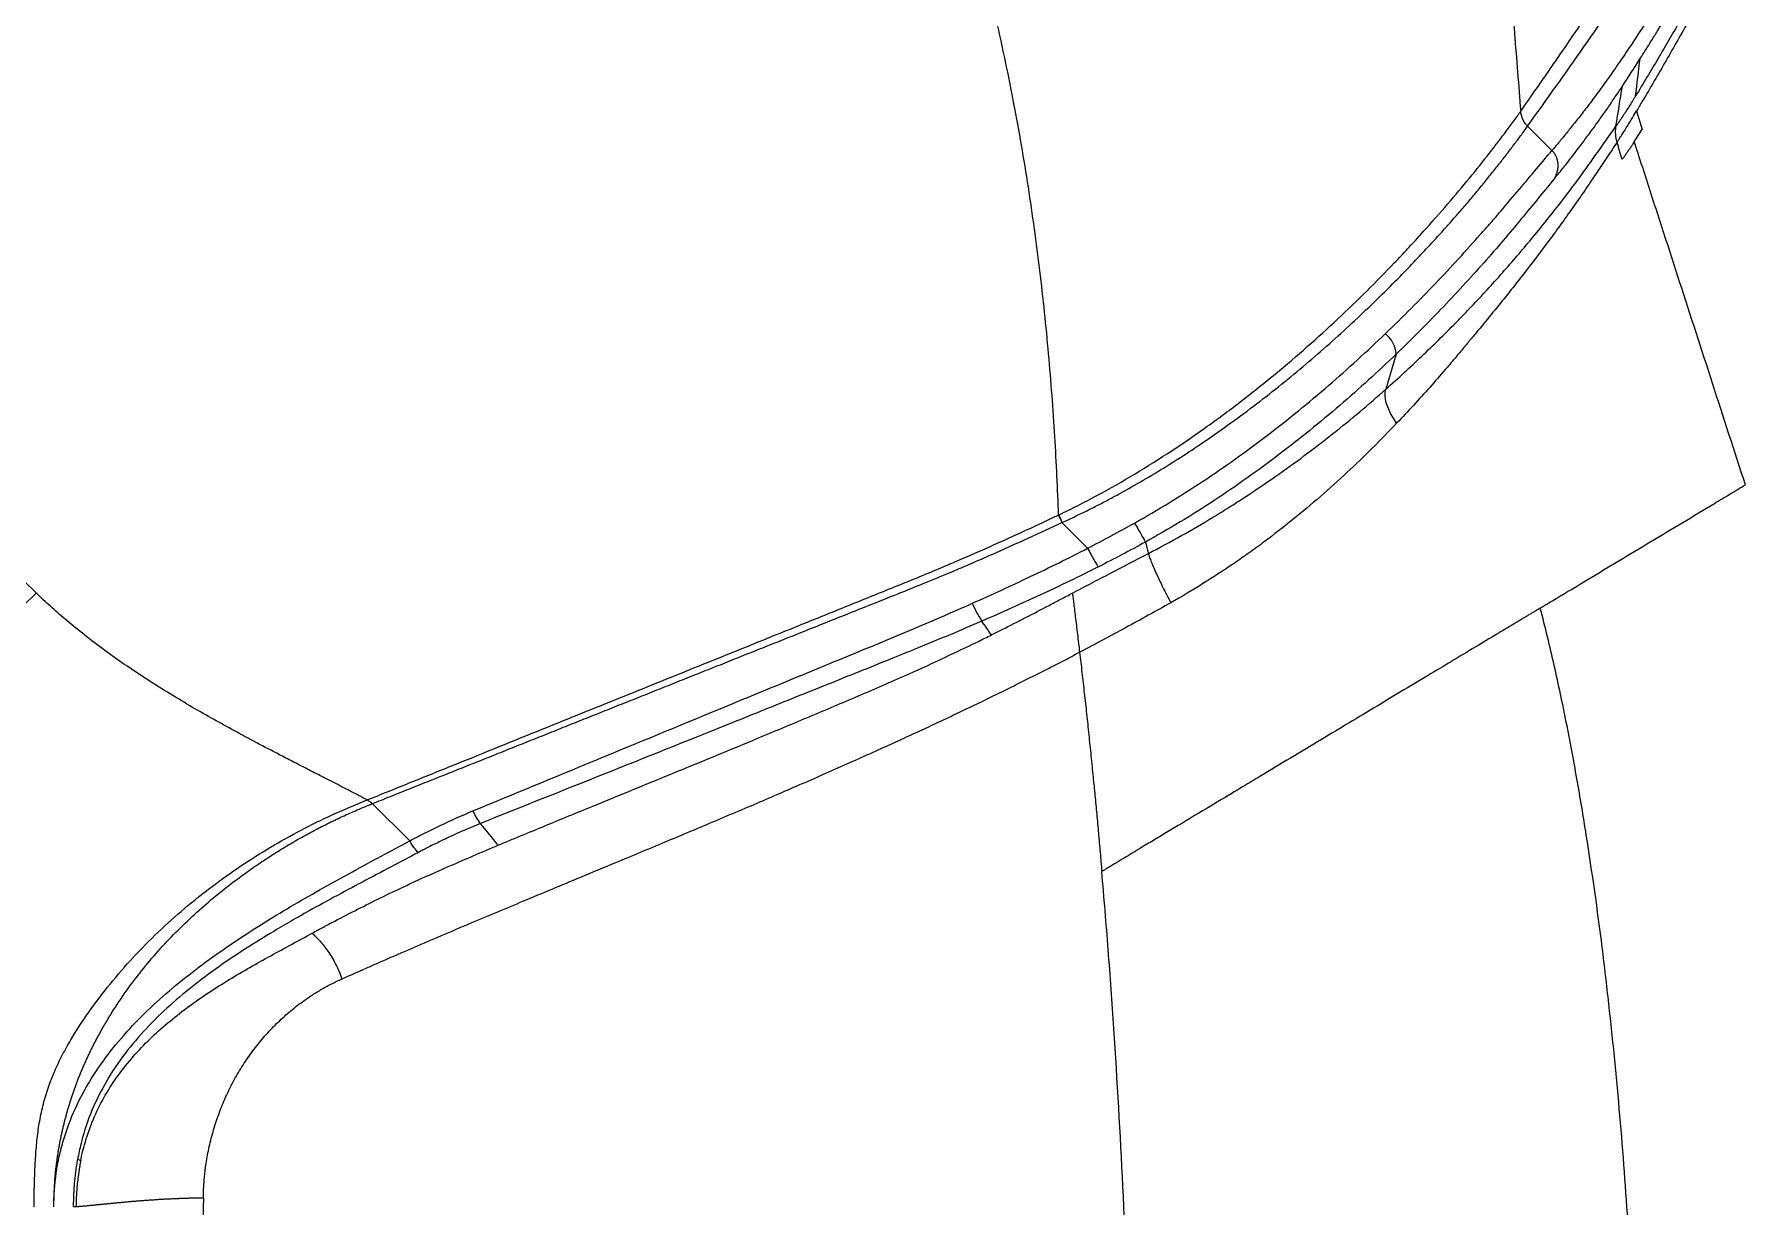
# Model space of a CAD drawing. Header units: inches. Extents: x 2 to 86, y -22 to 129.
# Drawn here: x 60.41 to 75.62, y 46.56 to 56.99 of the extents above; entities that cross this region are included whole.
import ezdxf

# ---------------------------------------------------------------- set-up
doc = ezdxf.new("R2010")
doc.units = ezdxf.units.IN
doc.header["$MEASUREMENT"] = 0
doc.layers.add('BDIM_CYAN', color=4, linetype='Continuous')

# ---------------------------------------------------------------- blocks, each defined once
blk = doc.blocks.new('2020 RHYTHM')
at = {"layer": 'BDIM_CYAN', "color": 3}
for p, q in [((72.289, 55.324), (72.339, 55.158)), ((71.536, 54.97), (71.319, 55.186)), ((70.15, 53.159), (70.06, 52.848)), ((67.179, 51.661), (67.181, 51.662)), ((67.179, 51.661), (67.407, 51.432)), ((61.046, 49.161), (61.379, 48.829)), ((58.411, 45.575), (58.39, 45.575))]:
    blk.add_line(p, q, dxfattribs=at)
at = {"layer": 'BDIM_CYAN', "color": 3, "flags": 128}
for points in [[(70.155, 52.544), (70.126, 52.588), (70.101, 52.632), (70.081, 52.675), (70.066, 52.716), (70.056, 52.755), (70.052, 52.79), (70.053, 52.822), (70.06, 52.848)], [(67.147, 51.727), (67.148, 51.727), (67.149, 51.728)], [(71.43, 50.9), (71.431, 50.9), (71.432, 50.901)]]:
    blk.add_lwpolyline(points, dxfattribs=at)
at = {"layer": 'BDIM_CYAN', "color": 3}
for centre, radius, start, end in [((69.891, 53.137), 0.261, 4.71, 51.119), ((67.272, 51.315), 0.965, 202.6576, 213.3685), ((62.365, 49.278), 0.463, 203.1801, 219.3719)]:
    blk.add_arc(centre, radius, start, end, dxfattribs=at)
for points, knots in [([(67.149, 51.728), (67.14, 51.959), (67.124, 52.314), (67.091, 52.793), (67.061, 53.162), (67.025, 53.532), (66.983, 53.903), (66.935, 54.274), (66.863, 54.769), (66.756, 55.389), (66.6, 56.132), (66.413, 56.872), (66.193, 57.609), (65.98, 58.217), (65.791, 58.698), (65.665, 58.997), (65.559, 59.235), (65.491, 59.382), (65.435, 59.5), (65.378, 59.617), (65.276, 59.822), (65.125, 60.111), (64.868, 60.568), (64.52, 61.125), (64.059, 61.769), (63.556, 62.382), (63.012, 62.961), (62.429, 63.501), (61.81, 64), (61.162, 64.457), (60.487, 64.871), (59.966, 65.149), (59.612, 65.322), (59.464, 65.392), (59.36, 65.439), (59.301, 65.466), (59.241, 65.493), (59.166, 65.526), (58.867, 65.656), (58.353, 65.862), (57.617, 66.114), (56.875, 66.331), (56.128, 66.516), (55.567, 66.631), (55.192, 66.7), (55.005, 66.732), (54.849, 66.758), (54.74, 66.775), (54.677, 66.784), (54.64, 66.79), (54.125, 66.868), (53.378, 66.954), (52.517, 67.015), (52.024, 67.041), (51.777, 67.05), (51.654, 67.054)], [0, 0, 0, 0, 0.0296261, 0.0452511, 0.0608761, 0.0765011, 0.0921261, 0.1077511, 0.1233761, 0.1546261, 0.1858761, 0.2171261, 0.2483761, 0.2796261, 0.2952511, 0.3108761, 0.3186886, 0.3265011, 0.3304074, 0.3343136, 0.3421261, 0.3577511, 0.3733761, 0.4046261, 0.4358761, 0.4671261, 0.4983761, 0.5296261, 0.5608761, 0.5921261, 0.6233761, 0.6546261, 0.6624386, 0.6702511, 0.6741574, 0.6761105, 0.6780636, 0.6819699, 0.6858761, 0.7171261, 0.7483761, 0.7796261, 0.8108761, 0.8421261, 0.8499386, 0.8577511, 0.8655636, 0.8694699, 0.871423, 0.8733761, 0.8741574, 0.9358761, 0.9671261, 0.9827511, 0.9983761, 0.9983761, 0.9983761, 0.9983761]), ([(69.164, 63.507), (69.182, 63.484), (69.241, 63.41), (69.321, 63.309), (69.402, 63.204), (69.481, 63.097), (69.576, 62.961), (69.721, 62.738), (69.889, 62.453), (70.131, 61.982), (70.384, 61.374), (70.616, 60.623), (70.791, 59.861), (70.919, 59.093), (70.998, 58.452), (71.047, 57.938), (71.079, 57.553), (71.11, 57.168), (71.14, 56.783), (71.171, 56.397), (71.211, 55.909), (71.239, 55.55), (71.258, 55.319)], [0.6528817, 0.6528817, 0.6528817, 0.6528817, 0.65625, 0.6640625, 0.6679688, 0.671875, 0.6796875, 0.6875, 0.703125, 0.71875, 0.75, 0.78125, 0.8125, 0.84375, 0.875, 0.890625, 0.90625, 0.921875, 0.9375, 0.953125, 0.96875, 0.9968775, 0.9968775, 0.9968775, 0.9968775]), ([(75.027, 60.85), (74.993, 60.776), (74.925, 60.626), (74.823, 60.402), (74.721, 60.177), (74.618, 59.953), (74.514, 59.728), (74.41, 59.503), (74.305, 59.277), (74.199, 59.052), (74.092, 58.826), (73.984, 58.6), (73.875, 58.374), (73.734, 58.088), (73.559, 57.743), (73.348, 57.337), (73.131, 56.933), (72.907, 56.529), (72.721, 56.204), (72.579, 55.957), (72.48, 55.789), (72.381, 55.622), (72.313, 55.51), (72.279, 55.454)], [0, 0, 0, 0, 0.041668, 0.083336, 0.125002, 0.166668, 0.208333, 0.249999, 0.291666, 0.333334, 0.375001, 0.416668, 0.458335, 0.500002, 0.575001, 0.65, 0.724999, 0.8, 0.875, 0.906251, 0.937501, 0.96875, 1, 1, 1, 1]), ([(75.037, 60.768), (74.93, 60.532), (74.717, 60.06), (74.393, 59.351), (74.061, 58.64), (73.715, 57.927), (73.411, 57.331), (73.156, 56.852), (72.96, 56.492), (72.758, 56.132), (72.586, 55.831), (72.446, 55.589), (72.359, 55.44), (72.306, 55.352), (72.289, 55.324)], [0, 0, 0, 0, 0.125, 0.25, 0.375, 0.5, 0.625, 0.6875, 0.75, 0.8125, 0.875, 0.90625, 0.9375, 0.952017, 0.952017, 0.952017, 0.952017]), ([(58.059, 51.033), (56.82, 52.228), (55.592, 53.433), (53.155, 55.866), (51.947, 57.094), (50.747, 58.332)], [0, 0, 0, 0, 0.5, 0.5, 1, 1, 1, 1]), ([(71.258, 55.319), (71.341, 55.437), (71.505, 55.674), (71.669, 55.911), (71.831, 56.15), (71.993, 56.39), (72.153, 56.633), (72.312, 56.878), (72.47, 57.126), (72.626, 57.38), (72.78, 57.637), (72.856, 57.767), (73.007, 58.032), (73.082, 58.167), (73.156, 58.304)], [0, 0, 0, 0, 0.125, 0.25, 0.25, 0.375, 0.5, 0.5, 0.625, 0.75, 0.75, 0.875, 0.875, 1, 1, 1, 1]), ([(73.429, 58.011), (73.417, 57.987), (73.388, 57.93), (73.337, 57.832), (73.273, 57.707), (73.194, 57.555), (73.1, 57.377), (72.946, 57.089), (72.762, 56.758), (72.548, 56.394), (72.373, 56.112), (72.226, 55.887), (72.129, 55.745), (72.05, 55.631), (71.972, 55.523), (71.881, 55.399), (71.796, 55.289), (71.719, 55.192), (71.651, 55.107), (71.591, 55.034), (71.553, 54.99), (71.536, 54.97)], [0, 0, 0, 0, 0.021043, 0.050345, 0.087898, 0.133695, 0.18773, 0.250001, 0.399379, 0.5, 0.603281, 0.679386, 0.728284, 0.749999, 0.798498, 0.842725, 0.882684, 0.918382, 0.949827, 0.97703, 1, 1, 1, 1]), ([(72.32, 55.787), (72.339, 55.816), (72.376, 55.874), (72.429, 55.96), (72.48, 56.042), (72.528, 56.12), (72.573, 56.194), (72.616, 56.264), (72.656, 56.33), (72.693, 56.392), (72.728, 56.451), (72.76, 56.505), (72.79, 56.555), (72.817, 56.601), (72.842, 56.643), (72.864, 56.681), (72.883, 56.714), (72.9, 56.744), (72.914, 56.769), (72.952, 56.834), (73.008, 56.934), (73.082, 57.066), (73.145, 57.18), (73.197, 57.275), (73.238, 57.352), (73.27, 57.411), (73.305, 57.478), (73.349, 57.56), (73.402, 57.663), (73.453, 57.763), (73.486, 57.829), (73.503, 57.861)], [0, 0, 0, 0, 0.045418, 0.088761, 0.130029, 0.169221, 0.206339, 0.241381, 0.274348, 0.305239, 0.334056, 0.360796, 0.385461, 0.408051, 0.428565, 0.447004, 0.463367, 0.477654, 0.489866, 0.500002, 0.571726, 0.634554, 0.688488, 0.733529, 0.769677, 0.796932, 0.815295, 0.863646, 0.910547, 0.955998, 1, 1, 1, 1]), ([(71.558, 54.72), (71.569, 54.734), (71.592, 54.761), (71.625, 54.802), (71.659, 54.844), (71.693, 54.887), (71.727, 54.931), (71.761, 54.976), (71.795, 55.021), (71.83, 55.067), (71.865, 55.114), (71.91, 55.176), (71.966, 55.254), (72.032, 55.348), (72.097, 55.444), (72.14, 55.508), (72.162, 55.541)], [0, 0, 0, 0, 0.050422, 0.101695, 0.153821, 0.206804, 0.260646, 0.31535, 0.37092, 0.427357, 0.484662, 0.542838, 0.654671, 0.768097, 0.883187, 1, 1, 1, 1]), ([(72.279, 55.454), (72.269, 55.439), (72.251, 55.409), (72.223, 55.364), (72.195, 55.32), (72.165, 55.275), (72.136, 55.231), (72.116, 55.201), (72.105, 55.187)], [0, 0, 0, 0, 0.166656, 0.333304, 0.499956, 0.666624, 0.833306, 1, 1, 1, 1]), ([(67.149, 51.728), (67.207, 51.756), (67.265, 51.785), (67.38, 51.843), (67.437, 51.873), (67.607, 51.965), (67.719, 52.029), (68.049, 52.227), (68.263, 52.368), (68.523, 52.554), (68.575, 52.592), (68.678, 52.668), (68.729, 52.707), (68.881, 52.824), (68.98, 52.903), (69.27, 53.143), (69.455, 53.307), (69.807, 53.637), (69.975, 53.803), (70.174, 54.012), (70.214, 54.054), (70.272, 54.117), (70.291, 54.138), (70.33, 54.179), (70.348, 54.2), (70.442, 54.303), (70.514, 54.384), (70.72, 54.622), (70.845, 54.775), (70.987, 54.955), (71.014, 54.991), (71.068, 55.061), (71.094, 55.095), (71.144, 55.162), (71.168, 55.194), (71.203, 55.242), (71.214, 55.257), (71.231, 55.281), (71.236, 55.288), (71.247, 55.304), (71.253, 55.311), (71.258, 55.319)], [0, 0, 0, 0, 0.03125, 0.03125, 0.0625, 0.0625, 0.125, 0.125, 0.25, 0.25, 0.28125, 0.28125, 0.3125, 0.3125, 0.375, 0.375, 0.5, 0.5, 0.625, 0.625, 0.65625, 0.65625, 0.671875, 0.671875, 0.6875, 0.6875, 0.75, 0.75, 0.875, 0.875, 0.90625, 0.90625, 0.9375, 0.9375, 0.96875, 0.96875, 0.984375, 0.984375, 0.992187, 0.992187, 1, 1, 1, 1]), ([(71.319, 55.186), (71.318, 55.188), (71.317, 55.189), (71.315, 55.191), (71.314, 55.192), (71.311, 55.195), (71.309, 55.198), (71.303, 55.205), (71.299, 55.21), (71.288, 55.225), (71.282, 55.236), (71.276, 55.249), (71.276, 55.249), (71.275, 55.251), (71.275, 55.251), (71.274, 55.254), (71.274, 55.255), (71.272, 55.259), (71.271, 55.262), (71.268, 55.271), (71.266, 55.277), (71.261, 55.295), (71.259, 55.307), (71.258, 55.319)], [0, 0, 0, 0, 0.03125, 0.03125, 0.0625, 0.0625, 0.125, 0.125, 0.25, 0.25, 0.5, 0.5, 0.515625, 0.515625, 0.53125, 0.53125, 0.5625, 0.5625, 0.625, 0.625, 0.75, 0.75, 1, 1, 1, 1]), ([(72.115, 55.044), (72.12, 55.052), (72.132, 55.07), (72.152, 55.101), (72.177, 55.14), (72.211, 55.194), (72.249, 55.256), (72.277, 55.303), (72.289, 55.324)], [0, 0, 0, 0, 0.082538, 0.193358, 0.332506, 0.500005, 0.778985, 1, 1, 1, 1]), ([(67.181, 51.662), (67.198, 51.67), (67.233, 51.686), (67.285, 51.71), (67.336, 51.735), (67.388, 51.76), (67.439, 51.786), (67.491, 51.812), (67.542, 51.838), (67.593, 51.865), (67.643, 51.892), (67.747, 51.949), (67.902, 52.037), (68.107, 52.16), (68.309, 52.289), (68.599, 52.485), (68.969, 52.757), (69.405, 53.113), (69.814, 53.482), (70.084, 53.747), (70.238, 53.904), (70.287, 53.955), (70.335, 54.006), (70.383, 54.057), (70.43, 54.107), (70.476, 54.157), (70.522, 54.207), (70.567, 54.257), (70.611, 54.306), (70.654, 54.355), (70.697, 54.404), (70.739, 54.452), (70.78, 54.5), (70.82, 54.547), (70.859, 54.594), (70.898, 54.641), (70.936, 54.687), (70.972, 54.732), (71.009, 54.777), (71.044, 54.821), (71.078, 54.865), (71.111, 54.907), (71.144, 54.95), (71.175, 54.991), (71.206, 55.032), (71.236, 55.072), (71.265, 55.111), (71.293, 55.149), (71.311, 55.174), (71.319, 55.186)], [0, 0, 0, 0, 0.009389, 0.018753, 0.02811, 0.037479, 0.046863, 0.056256, 0.06565, 0.07504, 0.084424, 0.093801, 0.132814, 0.171855, 0.210949, 0.250062, 0.343791, 0.437465, 0.531193, 0.624956, 0.637893, 0.65083, 0.663765, 0.6767, 0.689633, 0.702566, 0.715498, 0.72843, 0.74136, 0.75429, 0.76722, 0.780149, 0.793079, 0.806008, 0.818938, 0.831869, 0.844801, 0.857734, 0.870668, 0.883604, 0.896541, 0.909479, 0.922417, 0.935353, 0.948289, 0.961222, 0.974152, 0.987078, 1, 1, 1, 1]), ([(70.06, 52.848), (70.17, 52.945), (70.276, 53.043), (70.43, 53.19), (70.481, 53.238), (70.58, 53.336), (70.629, 53.385), (70.701, 53.459), (70.725, 53.484), (70.773, 53.533), (70.797, 53.558), (70.868, 53.632), (70.914, 53.682), (71.052, 53.832), (71.141, 53.933), (71.313, 54.133), (71.396, 54.234), (71.556, 54.433), (71.633, 54.532), (71.743, 54.677), (71.778, 54.725), (71.848, 54.821), (71.882, 54.868), (71.948, 54.963), (71.981, 55.009), (72.044, 55.099), (72.075, 55.143), (72.105, 55.187)], [0, 0, 0, 0, 0.125, 0.125, 0.1875, 0.1875, 0.25, 0.25, 0.28125, 0.28125, 0.3125, 0.3125, 0.375, 0.375, 0.5, 0.5, 0.625, 0.625, 0.75, 0.75, 0.8125, 0.8125, 0.875, 0.875, 0.9375, 0.9375, 1, 1, 1, 1]), ([(72.115, 55.044), (72.114, 55.048), (72.112, 55.055), (72.109, 55.066), (72.107, 55.077), (72.105, 55.088), (72.104, 55.099), (72.103, 55.111), (72.102, 55.122), (72.101, 55.133), (72.101, 55.144), (72.102, 55.155), (72.103, 55.165), (72.104, 55.176), (72.105, 55.183), (72.105, 55.187)], [0, 0, 0, 0, 0.076501, 0.153215, 0.230101, 0.307123, 0.384239, 0.461413, 0.538605, 0.615777, 0.692891, 0.769908, 0.846791, 0.9235, 1, 1, 1, 1]), ([(70.054, 53.34), (70.211, 53.491), (70.36, 53.641), (70.642, 53.935), (70.774, 54.081), (70.93, 54.257), (70.961, 54.292), (71.022, 54.361), (71.051, 54.396), (71.139, 54.498), (71.194, 54.563), (71.353, 54.752), (71.448, 54.868), (71.536, 54.97)], [0, 0, 0, 0, 0.25, 0.25, 0.5, 0.5, 0.5625, 0.5625, 0.625, 0.625, 0.75, 0.75, 1, 1, 1, 1]), ([(72.115, 55.044), (72.086, 55), (72.055, 54.954), (71.993, 54.861), (71.961, 54.813), (71.895, 54.715), (71.862, 54.666), (71.794, 54.565), (71.758, 54.515), (71.686, 54.413), (71.65, 54.361), (71.574, 54.257), (71.536, 54.205), (71.418, 54.047), (71.337, 53.941), (71.17, 53.726), (71.083, 53.619), (70.951, 53.456), (70.906, 53.402), (70.838, 53.32), (70.815, 53.293), (70.781, 53.252), (70.77, 53.238), (70.747, 53.211), (70.736, 53.198), (70.702, 53.158), (70.68, 53.131), (70.635, 53.077), (70.612, 53.051), (70.543, 52.97), (70.496, 52.917), (70.354, 52.756), (70.256, 52.65), (70.155, 52.544)], [0, 0, 0, 0, 0.0625, 0.0625, 0.125, 0.125, 0.1875, 0.1875, 0.25, 0.25, 0.3125, 0.3125, 0.375, 0.375, 0.5, 0.5, 0.625, 0.625, 0.6875, 0.6875, 0.71875, 0.71875, 0.734375, 0.734375, 0.75, 0.75, 0.78125, 0.78125, 0.8125, 0.8125, 0.875, 0.875, 1, 1, 1, 1]), ([(71.536, 54.97), (71.538, 54.968), (71.541, 54.964), (71.547, 54.958), (71.552, 54.952), (71.556, 54.945), (71.561, 54.939), (71.565, 54.932), (71.568, 54.924), (71.572, 54.917), (71.575, 54.909), (71.578, 54.901), (71.58, 54.893), (71.582, 54.884), (71.584, 54.876), (71.586, 54.867), (71.587, 54.858), (71.588, 54.847), (71.588, 54.832), (71.587, 54.815), (71.584, 54.797), (71.58, 54.778), (71.575, 54.759), (71.568, 54.74), (71.561, 54.727), (71.558, 54.72)], [0, 0, 0, 0, 0.029599, 0.059322, 0.089192, 0.119232, 0.149464, 0.179909, 0.210589, 0.241524, 0.272733, 0.304237, 0.336053, 0.368199, 0.400691, 0.433546, 0.466778, 0.500403, 0.56287, 0.628215, 0.696504, 0.767788, 0.84211, 0.919505, 1, 1, 1, 1]), ([(72.16, 54.889), (72.152, 54.915), (72.137, 54.967), (72.123, 55.018), (72.115, 55.044)], [0, 0, 0, 0, 0.5, 1, 1, 1, 1]), ([(72.268, 55.048), (72.262, 55.039), (72.251, 55.021), (72.233, 54.995), (72.215, 54.969), (72.197, 54.942), (72.179, 54.916), (72.166, 54.898), (72.16, 54.889)], [0, 0, 0, 0, 0.166668, 0.333335, 0.500002, 0.666668, 0.833333, 1, 1, 1, 1]), ([(73.256, 51.997), (73.159, 52.298), (72.964, 52.899), (72.72, 53.652), (72.55, 54.178), (72.452, 54.479), (72.379, 54.705), (72.318, 54.894), (72.281, 55.009), (72.268, 55.048)], [0.1550283, 0.1550283, 0.1550283, 0.1550283, 0.4050283, 0.6550283, 0.7800283, 0.8425283, 0.9050283, 0.9675283, 1, 1, 1, 1]), ([(71.558, 54.72), (71.474, 54.619), (71.383, 54.506), (71.231, 54.323), (71.179, 54.26), (71.068, 54.129), (71.011, 54.063), (70.833, 53.861), (70.707, 53.724), (70.44, 53.444), (70.299, 53.302), (70.15, 53.159)], [0, 0, 0, 0, 0.25, 0.25, 0.375, 0.375, 0.5, 0.5, 0.75, 0.75, 1, 1, 1, 1]), ([(67.825, 51.657), (68.032, 51.773), (68.233, 51.896), (68.528, 52.092), (68.626, 52.159), (68.818, 52.296), (68.913, 52.366), (69.099, 52.509), (69.191, 52.582), (69.372, 52.729), (69.461, 52.804), (69.724, 53.031), (69.892, 53.185), (70.054, 53.34)], [0, 0, 0, 0, 0.25, 0.25, 0.375, 0.375, 0.5, 0.5, 0.625, 0.625, 0.75, 0.75, 1, 1, 1, 1]), ([(70.15, 53.159), (69.991, 53.006), (69.824, 52.853), (69.562, 52.628), (69.473, 52.554), (69.293, 52.408), (69.202, 52.336), (69.015, 52.194), (68.92, 52.125), (68.727, 51.988), (68.63, 51.921), (68.333, 51.726), (68.13, 51.603), (67.922, 51.488)], [0, 0, 0, 0, 0.25, 0.25, 0.375, 0.375, 0.5, 0.5, 0.625, 0.625, 0.75, 0.75, 1, 1, 1, 1]), ([(67.948, 51.387), (68.146, 51.489), (68.339, 51.597), (68.573, 51.74), (68.62, 51.768), (68.712, 51.827), (68.758, 51.856), (68.895, 51.946), (68.985, 52.006), (69.161, 52.13), (69.248, 52.192), (69.419, 52.32), (69.503, 52.384), (69.75, 52.58), (69.908, 52.713), (70.06, 52.848)], [0, 0, 0, 0, 0.25, 0.25, 0.3125, 0.3125, 0.375, 0.375, 0.5, 0.5, 0.625, 0.625, 0.75, 0.75, 1, 1, 1, 1]), ([(70.155, 52.544), (70.013, 52.395), (69.866, 52.249), (69.636, 52.034), (69.557, 51.963), (69.397, 51.823), (69.315, 51.755), (69.148, 51.62), (69.063, 51.554), (68.932, 51.456), (68.888, 51.424), (68.799, 51.361), (68.754, 51.329), (68.528, 51.175), (68.341, 51.058), (68.147, 50.948)], [0, 0, 0, 0, 0.25, 0.25, 0.375, 0.375, 0.5, 0.5, 0.625, 0.625, 0.6875, 0.6875, 0.75, 0.75, 1, 1, 1, 1]), ([(71.618, 51.012), (71.694, 51.058), (71.863, 51.16), (72.131, 51.321), (72.416, 51.492), (72.699, 51.662), (72.934, 51.803), (73.119, 51.914), (73.211, 51.969), (73.256, 51.997)], [0, 0, 0, 0, 0.0525044, 0.1150044, 0.1775044, 0.2400044, 0.3025044, 0.3337544, 0.3650044, 0.3650044, 0.3650044, 0.3650044]), ([(61, 49.194), (61.032, 49.207), (61.063, 49.219), (61.125, 49.244), (61.218, 49.282), (61.437, 49.37), (61.625, 49.446), (62.001, 49.598), (62.254, 49.7), (63.015, 50.008), (63.527, 50.215), (64.3, 50.527), (64.559, 50.632), (64.948, 50.789), (65.077, 50.841), (65.337, 50.946), (65.467, 50.999), (65.728, 51.104), (65.859, 51.157), (66.118, 51.265), (66.248, 51.32), (66.635, 51.489), (66.891, 51.607), (67.147, 51.727)], [0, 0, 0, 0, 0.015625, 0.015625, 0.03125, 0.0625, 0.125, 0.125, 0.25, 0.25, 0.5, 0.5, 0.625, 0.625, 0.6875, 0.6875, 0.75, 0.75, 0.8125, 0.8125, 0.875, 0.875, 1, 1, 1, 1]), ([(61.046, 49.161), (61.073, 49.172), (61.127, 49.193), (61.208, 49.226), (61.289, 49.258), (61.371, 49.291), (61.452, 49.323), (61.533, 49.356), (61.615, 49.388), (61.697, 49.421), (61.778, 49.453), (61.86, 49.486), (61.942, 49.519), (62.024, 49.551), (62.106, 49.584), (62.188, 49.617), (62.27, 49.65), (62.353, 49.683), (62.435, 49.716), (62.517, 49.749), (62.6, 49.782), (62.683, 49.815), (62.765, 49.848), (62.848, 49.881), (62.931, 49.914), (63.014, 49.947), (63.097, 49.98), (63.18, 50.013), (63.263, 50.047), (63.347, 50.08), (63.43, 50.113), (63.513, 50.147), (63.597, 50.18), (63.68, 50.213), (63.764, 50.247), (63.847, 50.28), (63.931, 50.314), (64.015, 50.347), (64.099, 50.38), (64.183, 50.414), (64.267, 50.448), (64.351, 50.481), (64.435, 50.515), (64.519, 50.548), (64.603, 50.582), (64.687, 50.615), (64.772, 50.649), (64.957, 50.723), (65.244, 50.838), (65.634, 50.993), (66.024, 51.149), (66.334, 51.28), (66.565, 51.381), (66.719, 51.45), (66.872, 51.52), (67.026, 51.59), (67.128, 51.637), (67.179, 51.661)], [0, 0, 0, 0, 0.0135871, 0.0271741, 0.0407612, 0.0543483, 0.0679353, 0.0815223, 0.0951093, 0.1086963, 0.1222833, 0.1358703, 0.1494572, 0.1630442, 0.1766311, 0.1902181, 0.203805, 0.217392, 0.230979, 0.2445659, 0.2581529, 0.27174, 0.285327, 0.2989141, 0.3125011, 0.3260882, 0.3396752, 0.3532623, 0.3668493, 0.3804363, 0.3940233, 0.4076103, 0.4211972, 0.4347842, 0.4483711, 0.461958, 0.475545, 0.4891319, 0.5027188, 0.5163057, 0.5298926, 0.5434796, 0.5570665, 0.5706535, 0.5842406, 0.5978276, 0.6114147, 0.6250019, 0.687502, 0.750001, 0.8124993, 0.8749991, 0.8999981, 0.9249971, 0.9499968, 0.9749977, 1, 1, 1, 1]), ([(67.407, 51.432), (67.477, 51.469), (67.547, 51.506), (67.687, 51.581), (67.756, 51.619), (67.825, 51.657)], [0, 0, 0, 0, 0.5, 0.5, 1, 1, 1, 1]), ([(67.825, 51.657), (67.836, 51.637), (67.847, 51.618), (67.868, 51.581), (67.878, 51.563), (67.895, 51.533), (67.903, 51.52), (67.915, 51.499), (67.919, 51.492), (67.922, 51.488)], [0, 0, 0, 0, 0.25, 0.25, 0.5, 0.5, 0.75, 0.75, 1, 1, 1, 1]), ([(66.381, 50.943), (66.554, 51.02), (66.726, 51.099), (67.068, 51.262), (67.238, 51.345), (67.407, 51.432)], [0, 0, 0, 0, 0.5, 0.5, 1, 1, 1, 1]), ([(67.407, 51.432), (67.417, 51.413), (67.428, 51.393), (67.447, 51.357), (67.457, 51.34), (67.474, 51.31), (67.482, 51.298), (67.495, 51.278), (67.5, 51.271), (67.503, 51.267)], [0, 0, 0, 0, 0.25, 0.25, 0.5, 0.5, 0.75, 0.75, 1, 1, 1, 1]), ([(67.503, 51.267), (67.332, 51.181), (67.16, 51.098), (66.814, 50.937), (66.64, 50.86), (66.466, 50.784)], [0, 0, 0, 0, 0.5, 0.5, 1, 1, 1, 1]), ([(67.272, 51.034), (67.328, 51.063), (67.441, 51.122), (67.667, 51.24), (67.836, 51.328), (67.948, 51.387)], [0, 0, 0, 0, 0.25, 0.5, 1, 1, 1, 1]), ([(67.948, 51.387), (67.95, 51.38), (67.954, 51.361), (67.968, 51.322), (67.988, 51.273), (68.022, 51.196), (68.064, 51.107), (68.111, 51.015), (68.135, 50.97), (68.147, 50.948)], [0, 0, 0, 0, 0.125, 0.25, 0.375, 0.5, 0.75, 0.875, 1, 1, 1, 1]), ([(58.059, 51.033), (58.054, 51.029), (58.046, 51.021), (58.033, 51.009), (58.021, 50.998), (58.009, 50.987), (57.998, 50.977), (57.988, 50.967), (57.978, 50.957), (57.969, 50.948), (57.96, 50.939), (57.952, 50.932), (57.944, 50.924), (57.937, 50.917), (57.931, 50.911), (57.925, 50.905), (57.92, 50.9), (57.915, 50.895), (57.911, 50.891), (57.907, 50.887), (57.904, 50.884), (57.902, 50.882), (57.9, 50.88), (57.899, 50.879), (57.893, 50.873), (57.882, 50.861), (57.865, 50.843), (57.847, 50.824), (57.827, 50.803), (57.806, 50.781), (57.784, 50.757), (57.761, 50.731), (57.711, 50.677), (57.643, 50.6), (57.565, 50.509), (57.506, 50.44), (57.465, 50.392), (57.432, 50.352), (57.402, 50.317), (57.371, 50.28), (57.341, 50.245), (57.313, 50.213), (57.287, 50.184), (57.262, 50.157), (57.24, 50.133), (57.219, 50.111), (57.189, 50.081), (57.153, 50.048), (57.123, 50.026), (57.104, 50.015), (57.095, 50.01), (57.086, 50.005), (57.077, 50.002), (57.069, 50), (57.06, 49.998), (57.055, 49.999), (57.052, 49.999)], [0, 0, 0, 0, 0.010487, 0.020492, 0.030019, 0.039072, 0.047654, 0.05577, 0.063422, 0.070614, 0.077349, 0.083628, 0.089456, 0.094833, 0.099763, 0.104247, 0.108287, 0.111885, 0.115042, 0.117759, 0.120037, 0.121878, 0.123282, 0.12425, 0.124782, 0.136851, 0.149961, 0.164098, 0.179246, 0.195389, 0.212508, 0.230587, 0.249615, 0.327725, 0.391228, 0.44085, 0.476899, 0.499495, 0.530464, 0.560663, 0.590116, 0.61881, 0.646713, 0.673802, 0.700046, 0.725405, 0.749846, 0.81269, 0.874854, 0.891142, 0.907936, 0.925249, 0.943095, 0.96149, 0.980452, 1, 1, 1, 1]), ([(61, 49.194), (60.975, 49.207), (60.924, 49.234), (60.849, 49.273), (60.775, 49.311), (60.703, 49.348), (60.633, 49.384), (60.564, 49.419), (60.497, 49.453), (60.432, 49.487), (60.368, 49.52), (60.307, 49.551), (60.131, 49.642), (59.852, 49.79), (59.527, 49.97), (59.274, 50.12), (59.083, 50.239), (58.903, 50.357), (58.727, 50.479), (58.554, 50.607), (58.416, 50.716), (58.316, 50.8), (58.249, 50.858), (58.184, 50.916), (58.12, 50.974), (58.079, 51.013), (58.059, 51.033)], [0, 0, 0, 0, 0.0248216, 0.0491496, 0.0729647, 0.0962506, 0.1189943, 0.1411859, 0.1628131, 0.1838626, 0.2043237, 0.2241882, 0.2434494, 0.3742647, 0.4956304, 0.5630849, 0.6275632, 0.6891121, 0.747812, 0.8126762, 0.8739028, 0.8998191, 0.925372, 0.9505767, 0.9754484, 1, 1, 1, 1]), ([(66.552, 50.661), (66.583, 50.677), (66.685, 50.728), (66.855, 50.815), (67.029, 50.906), (67.168, 50.979), (67.237, 51.016), (67.272, 51.034)], [0, 0, 0, 0, 0.0140398, 0.0452898, 0.0765398, 0.0921648, 0.1077898, 0.1077898, 0.1077898, 0.1077898]), ([(71.432, 50.901), (71.435, 50.903), (71.449, 50.911), (71.474, 50.926), (71.518, 50.953), (71.566, 50.981), (71.603, 51.004), (71.618, 51.012)], [0.36500444, 0.36500444, 0.36500444, 0.36500444, 0.36702207, 0.37483457, 0.38264707, 0.39827207, 0.40826763, 0.40826763, 0.40826763, 0.40826763]), ([(61.94, 49.096), (62.302, 49.246), (62.666, 49.396), (63.4, 49.7), (63.769, 49.852), (64.326, 50.082), (64.512, 50.159), (64.792, 50.274), (64.885, 50.313), (65.072, 50.39), (65.166, 50.429), (65.447, 50.544), (65.634, 50.622), (65.916, 50.741), (66.009, 50.78), (66.196, 50.861), (66.289, 50.901), (66.381, 50.943)], [0, 0, 0, 0, 0.25, 0.25, 0.5, 0.5, 0.625, 0.625, 0.6875, 0.6875, 0.75, 0.75, 0.875, 0.875, 0.9375, 0.9375, 1, 1, 1, 1]), ([(68.147, 50.948), (68.013, 50.873), (67.811, 50.761), (67.54, 50.615), (67.404, 50.543), (67.335, 50.507)], [0, 0, 0, 0, 0.5, 0.75, 1, 1, 1, 1]), ([(71.413, 50.889), (71.406, 50.885), (71.392, 50.877), (71.371, 50.864), (71.349, 50.85), (71.325, 50.836), (71.3, 50.821), (71.274, 50.805), (71.227, 50.777), (71.159, 50.736), (71.039, 50.664), (70.878, 50.568), (70.674, 50.445), (70.454, 50.313), (70.148, 50.129), (69.822, 49.933), (69.48, 49.728), (69.215, 49.569), (68.982, 49.429), (68.798, 49.318), (68.618, 49.209), (68.388, 49.072), (68.164, 48.937), (67.99, 48.833), (67.89, 48.773), (67.803, 48.72), (67.732, 48.677), (67.664, 48.636), (67.598, 48.596), (67.555, 48.57), (67.533, 48.557)], [0, 0, 0, 0, 0.0079977, 0.0163171, 0.0249601, 0.033929, 0.043226, 0.0528531, 0.0628128, 0.0942616, 0.1251582, 0.1861306, 0.2494859, 0.3102584, 0.3749163, 0.4998136, 0.5596022, 0.6245819, 0.6874924, 0.7211388, 0.7502029, 0.8100377, 0.8747696, 0.8991185, 0.924662, 0.9408527, 0.9564841, 0.9715539, 0.9860599, 1, 1, 1, 1]), ([(71.56, 34.969), (71.6, 35.136), (71.638, 35.303), (71.708, 35.636), (71.741, 35.802), (71.801, 36.131), (71.829, 36.296), (71.882, 36.625), (71.907, 36.789), (71.977, 37.28), (72.019, 37.609), (72.092, 38.266), (72.124, 38.595), (72.165, 39.089), (72.178, 39.253), (72.202, 39.583), (72.213, 39.749), (72.243, 40.244), (72.259, 40.574), (72.283, 41.235), (72.292, 41.566), (72.302, 42.228), (72.303, 42.56), (72.3, 43.058), (72.298, 43.225), (72.292, 43.558), (72.288, 43.724), (72.273, 44.224), (72.26, 44.557), (72.226, 45.221), (72.205, 45.553), (72.156, 46.217), (72.127, 46.55), (72.078, 47.048), (72.06, 47.214), (72.023, 47.548), (72.004, 47.714), (71.941, 48.215), (71.894, 48.549), (71.828, 48.965), (71.815, 49.048), (71.787, 49.215), (71.773, 49.299), (71.728, 49.549), (71.697, 49.717), (71.647, 49.968), (71.629, 50.052), (71.594, 50.22), (71.575, 50.305), (71.518, 50.559), (71.476, 50.73), (71.432, 50.901)], [0, 0, 0, 0, 0.03125, 0.03125, 0.0625, 0.0625, 0.09375, 0.09375, 0.125, 0.125, 0.1875, 0.1875, 0.25, 0.25, 0.28125, 0.28125, 0.3125, 0.3125, 0.375, 0.375, 0.4375, 0.4375, 0.5, 0.5, 0.53125, 0.53125, 0.5625, 0.5625, 0.625, 0.625, 0.6875, 0.6875, 0.75, 0.75, 0.78125, 0.78125, 0.8125, 0.8125, 0.875, 0.875, 0.890625, 0.890625, 0.90625, 0.90625, 0.9375, 0.9375, 0.953125, 0.953125, 0.96875, 0.96875, 1, 1, 1, 1]), ([(66.466, 50.784), (66.278, 50.702), (66.089, 50.624), (65.713, 50.47), (65.525, 50.394), (65.243, 50.281), (65.149, 50.243), (64.962, 50.168), (64.869, 50.131), (64.589, 50.018), (64.403, 49.943), (63.845, 49.719), (63.474, 49.57), (62.738, 49.276), (62.371, 49.13), (62.007, 48.985)], [0, 0, 0, 0, 0.125, 0.125, 0.25, 0.25, 0.3125, 0.3125, 0.375, 0.375, 0.5, 0.5, 0.75, 0.75, 1, 1, 1, 1]), ([(62.165, 48.791), (62.181, 48.798), (62.214, 48.812), (62.282, 48.84), (62.405, 48.891), (62.652, 48.993), (63.148, 49.197), (63.862, 49.489), (64.579, 49.786), (65.153, 50.027), (65.584, 50.211), (66.012, 50.401), (66.334, 50.554), (66.513, 50.642), (66.552, 50.661)], [0.1077898, 0.1077898, 0.1077898, 0.1077898, 0.1147601, 0.1225726, 0.1381976, 0.1694476, 0.2319476, 0.3569476, 0.4819476, 0.5444476, 0.6069476, 0.6694476, 0.7319476, 0.7491578, 0.7491578, 0.7491578, 0.7491578]), ([(60.776, 47.602), (60.806, 47.616), (60.867, 47.643), (60.961, 47.684), (61.057, 47.727), (61.156, 47.77), (61.258, 47.814), (61.362, 47.859), (61.469, 47.905), (61.659, 47.987), (61.966, 48.117), (62.406, 48.302), (62.833, 48.48), (63.254, 48.655), (63.633, 48.813), (64.052, 48.989), (64.458, 49.161), (64.876, 49.342), (65.286, 49.522), (65.615, 49.671), (65.856, 49.781), (66.014, 49.854), (66.17, 49.928), (66.323, 50.001), (66.474, 50.073), (66.624, 50.146), (66.77, 50.219), (66.915, 50.291), (67.057, 50.363), (67.197, 50.435), (67.289, 50.483), (67.335, 50.507)], [0, 0, 0, 0, 0.0142541, 0.0289003, 0.0439385, 0.0593685, 0.0751899, 0.0914026, 0.1080062, 0.1250004, 0.1795693, 0.2500007, 0.3275022, 0.3750016, 0.4413844, 0.5000001, 0.5647732, 0.6250025, 0.6891155, 0.7499987, 0.7742441, 0.7981832, 0.8218168, 0.8451458, 0.868171, 0.8908936, 0.9133143, 0.9354343, 0.9572545, 0.978776, 1, 1, 1, 1]), ([(67.335, 50.507), (67.339, 50.477), (67.346, 50.417), (67.356, 50.326), (67.367, 50.235), (67.377, 50.144), (67.387, 50.052), (67.398, 49.96), (67.408, 49.867), (67.417, 49.774), (67.427, 49.68), (67.437, 49.586), (67.446, 49.492), (67.458, 49.374), (67.472, 49.232), (67.488, 49.066), (67.503, 48.898), (67.519, 48.728), (67.528, 48.614), (67.533, 48.557)], [0, 0, 0, 0, 0.046736, 0.093633, 0.140689, 0.187906, 0.235284, 0.282822, 0.33052, 0.37838, 0.4264, 0.474581, 0.522924, 0.571428, 0.655686, 0.740671, 0.826385, 0.912828, 1, 1, 1, 1]), ([(58.039, 45.575), (58.039, 45.627), (58.04, 45.732), (58.045, 45.89), (58.053, 46.047), (58.067, 46.203), (58.09, 46.358), (58.124, 46.51), (58.17, 46.658), (58.228, 46.801), (58.297, 46.941), (58.4, 47.122), (58.544, 47.339), (58.736, 47.588), (58.945, 47.824), (59.168, 48.047), (59.483, 48.326), (59.905, 48.639), (60.354, 48.901), (60.722, 49.079), (60.908, 49.157), (61, 49.194)], [0, 0, 0, 0, 0.03125, 0.0625, 0.09375, 0.125, 0.15625, 0.1875, 0.21875, 0.25, 0.28125, 0.3125, 0.375, 0.4375, 0.5, 0.5625, 0.625, 0.75, 0.875, 0.9375, 1, 1, 1, 1]), ([(58.215, 45.575), (58.215, 45.587), (58.215, 45.611), (58.215, 45.647), (58.216, 45.682), (58.218, 45.718), (58.22, 45.754), (58.222, 45.79), (58.225, 45.826), (58.228, 45.861), (58.231, 45.897), (58.235, 45.933), (58.24, 45.968), (58.245, 46.004), (58.25, 46.039), (58.255, 46.075), (58.262, 46.11), (58.268, 46.146), (58.275, 46.181), (58.282, 46.216), (58.29, 46.251), (58.298, 46.286), (58.307, 46.321), (58.315, 46.356), (58.325, 46.39), (58.334, 46.425), (58.344, 46.459), (58.355, 46.493), (58.366, 46.527), (58.377, 46.562), (58.388, 46.595), (58.4, 46.629), (58.413, 46.663), (58.425, 46.696), (58.438, 46.73), (58.452, 46.763), (58.465, 46.796), (58.48, 46.829), (58.494, 46.862), (58.509, 46.894), (58.524, 46.927), (58.539, 46.959), (58.555, 46.991), (58.571, 47.023), (58.588, 47.055), (58.605, 47.086), (58.622, 47.118), (58.639, 47.149), (58.657, 47.18), (58.675, 47.211), (58.693, 47.242), (58.712, 47.273), (58.804, 47.422), (58.989, 47.681), (59.294, 48.022), (59.632, 48.331), (59.895, 48.53), (60.062, 48.643), (60.125, 48.685), (60.189, 48.725), (60.253, 48.765), (60.317, 48.804), (60.382, 48.841), (60.448, 48.878), (60.513, 48.913), (60.579, 48.948), (60.645, 48.982), (60.712, 49.014), (60.778, 49.046), (60.845, 49.076), (60.912, 49.106), (60.979, 49.134), (61.024, 49.152), (61.046, 49.161)], [0, 0, 0, 0, 0.007338, 0.014679, 0.022024, 0.029373, 0.036724, 0.044077, 0.051433, 0.05879, 0.066149, 0.07351, 0.080871, 0.088234, 0.095596, 0.102959, 0.110322, 0.117685, 0.125046, 0.132407, 0.139767, 0.147126, 0.154484, 0.161842, 0.169198, 0.176554, 0.183908, 0.191262, 0.198614, 0.205966, 0.213317, 0.220668, 0.228018, 0.235368, 0.242718, 0.250068, 0.257418, 0.264769, 0.272119, 0.27947, 0.286821, 0.294172, 0.301524, 0.308875, 0.316227, 0.323579, 0.330931, 0.338284, 0.345637, 0.35299, 0.360344, 0.367697, 0.375051, 0.468774, 0.562516, 0.65625, 0.749968, 0.765594, 0.781219, 0.796845, 0.81247, 0.828094, 0.843719, 0.859344, 0.874969, 0.890595, 0.906221, 0.921848, 0.937476, 0.953105, 0.968735, 0.984366, 1, 1, 1, 1]), ([(61, 49.194), (61.005, 49.192), (61.013, 49.187), (61.023, 49.181), (61.03, 49.175), (61.036, 49.171), (61.04, 49.167), (61.044, 49.164), (61.045, 49.162), (61.046, 49.161)], [0, 0, 0, 0, 0.25, 0.5, 0.625, 0.75, 0.875, 0.9375, 1, 1, 1, 1]), ([(61.379, 48.829), (61.424, 48.853), (61.469, 48.877), (61.561, 48.923), (61.608, 48.946), (61.748, 49.013), (61.843, 49.056), (61.94, 49.096)], [0, 0, 0, 0, 0.25, 0.25, 0.5, 0.5, 1, 1, 1, 1]), ([(62.007, 48.985), (61.912, 48.947), (61.819, 48.906), (61.681, 48.841), (61.636, 48.819), (61.568, 48.785), (61.534, 48.768), (61.5, 48.75), (61.478, 48.739), (61.467, 48.733), (61.456, 48.727)], [0, 0, 0, 0, 0.5, 0.5, 0.75, 0.75, 0.875, 0.9375, 0.9375, 1, 1, 1, 1]), ([(58.215, 45.575), (58.215, 45.675), (58.223, 45.801), (58.247, 45.949), (58.267, 46.047), (58.311, 46.217), (58.399, 46.452), (58.542, 46.716), (58.715, 46.962), (58.912, 47.189), (59.127, 47.4), (59.356, 47.595), (59.595, 47.777), (59.843, 47.948), (60.095, 48.111), (60.352, 48.265), (60.61, 48.413), (60.955, 48.604), (61.211, 48.74), (61.379, 48.829)], [0, 0, 0, 0, 0.0625, 0.078125, 0.09375, 0.125, 0.1875, 0.25, 0.3125, 0.375, 0.4375, 0.5, 0.5625, 0.625, 0.6875, 0.75, 0.8125, 0.875, 1, 1, 1, 1]), ([(61.456, 48.727), (61.443, 48.739), (61.43, 48.754), (61.403, 48.789), (61.39, 48.808), (61.379, 48.829)], [0, 0, 0, 0, 0.5, 0.5, 1, 1, 1, 1]), ([(61.456, 48.727), (61.293, 48.641), (61.043, 48.509), (60.705, 48.329), (60.507, 48.22), (60.394, 48.156), (60.364, 48.139)], [0, 0, 0, 0, 0.125, 0.1875, 0.25, 0.2718315, 0.2718315, 0.2718315, 0.2718315]), ([(60.511, 48.009), (60.545, 48.027), (60.612, 48.064), (60.746, 48.135), (60.983, 48.257), (61.257, 48.391), (61.533, 48.518), (61.741, 48.61), (61.915, 48.685), (62.055, 48.745), (62.127, 48.775), (62.163, 48.791), (62.165, 48.791)], [0.7491578, 0.7491578, 0.7491578, 0.7491578, 0.7647828, 0.7804078, 0.8116578, 0.8741578, 0.9054078, 0.9366578, 0.9679078, 0.9835328, 0.9991578, 1, 1, 1, 1]), ([(67.666, 37.309), (67.691, 37.768), (67.714, 38.23), (67.743, 38.927), (67.751, 39.161), (67.767, 39.629), (67.774, 39.863), (67.803, 41.036), (67.811, 41.978), (67.799, 43.16), (67.796, 43.396), (67.787, 43.87), (67.781, 44.106), (67.761, 44.815), (67.743, 45.286), (67.698, 46.226), (67.671, 46.694), (67.625, 47.395), (67.608, 47.628), (67.572, 48.094), (67.553, 48.326), (67.533, 48.557)], [0, 0, 0, 0, 0.125, 0.125, 0.1875, 0.1875, 0.25, 0.25, 0.5, 0.5, 0.5625, 0.5625, 0.625, 0.625, 0.75, 0.75, 0.875, 0.875, 0.9375, 0.9375, 1, 1, 1, 1]), ([(60.364, 48.139), (60.31, 48.108), (60.171, 48.027), (59.951, 47.893), (59.708, 47.731), (59.471, 47.557), (59.245, 47.37), (59.034, 47.165), (58.843, 46.942), (58.679, 46.699), (58.547, 46.436), (58.469, 46.204), (58.437, 46.056), (58.427, 46.003), (58.427, 45.998)], [0.2718315, 0.2718315, 0.2718315, 0.2718315, 0.3125, 0.375, 0.4375, 0.5, 0.5625, 0.625, 0.6875, 0.75, 0.8125, 0.875, 0.90625, 0.9093616, 0.9093616, 0.9093616, 0.9093616]), ([(58.453, 45.987), (58.454, 45.991), (58.469, 46.064), (58.506, 46.205), (58.583, 46.404), (58.682, 46.592), (58.801, 46.769), (58.936, 46.934), (59.135, 47.139), (59.412, 47.365), (59.771, 47.6), (60.143, 47.81), (60.39, 47.943), (60.511, 48.009)], [0, 0, 0, 0, 0.003626, 0.066126, 0.128626, 0.191126, 0.253626, 0.316126, 0.378626, 0.503626, 0.628626, 0.753626, 0.878626, 0.878626, 0.878626, 0.878626]), ([(59.544, 45.652), (59.544, 45.662), (59.544, 45.68), (59.545, 45.708), (59.546, 45.736), (59.548, 45.764), (59.55, 45.792), (59.552, 45.82), (59.554, 45.848), (59.557, 45.876), (59.561, 45.904), (59.564, 45.932), (59.574, 46.001), (59.595, 46.111), (59.633, 46.261), (59.682, 46.407), (59.74, 46.55), (59.808, 46.688), (59.885, 46.821), (59.971, 46.947), (60.065, 47.067), (60.167, 47.179), (60.277, 47.283), (60.393, 47.378), (60.488, 47.444), (60.558, 47.488), (60.6, 47.513), (60.644, 47.537), (60.687, 47.56), (60.731, 47.582), (60.761, 47.595), (60.776, 47.602)], [0, 0, 0, 0, 0.011377, 0.022746, 0.034108, 0.045466, 0.056822, 0.068177, 0.079534, 0.090895, 0.102262, 0.113637, 0.125021, 0.187513, 0.250015, 0.312529, 0.375009, 0.437548, 0.500003, 0.56256, 0.624996, 0.687558, 0.749989, 0.812542, 0.874981, 0.895862, 0.916707, 0.93753, 0.958343, 0.979162, 1, 1, 1, 1]), ([(58.39, 45.575), (58.39, 45.576), (58.39, 45.577), (58.39, 45.579), (58.39, 45.583), (58.39, 45.59), (58.39, 45.606), (58.391, 45.637), (58.392, 45.681), (58.395, 45.734), (58.399, 45.787), (58.404, 45.839), (58.41, 45.891), (58.418, 45.945), (58.424, 45.98), (58.427, 45.998)], [0, 0, 0, 0, 0.003867, 0.007751, 0.015564, 0.03119, 0.062442, 0.124947, 0.249954, 0.373831, 0.49997, 0.620854, 0.744497, 0.870884, 1, 1, 1, 1]), ([(58.453, 45.987), (58.451, 45.977), (58.448, 45.958), (58.443, 45.929), (58.438, 45.899), (58.434, 45.87), (58.43, 45.841), (58.426, 45.812), (58.423, 45.782), (58.42, 45.753), (58.417, 45.723), (58.415, 45.694), (58.414, 45.664), (58.413, 45.634), (58.412, 45.605), (58.411, 45.585), (58.411, 45.575)], [0, 0, 0, 0, 0.071425, 0.142827, 0.214212, 0.285586, 0.356954, 0.428323, 0.499699, 0.571086, 0.642492, 0.713922, 0.785382, 0.856878, 0.928415, 1, 1, 1, 1]), ([(59.544, 45.652), (59.539, 45.652), (59.528, 45.652), (59.513, 45.652), (59.497, 45.652), (59.481, 45.652), (59.465, 45.652), (59.448, 45.651), (59.432, 45.651), (59.416, 45.651), (59.399, 45.65), (59.383, 45.65), (59.366, 45.649), (59.349, 45.649), (59.332, 45.648), (59.315, 45.647), (59.298, 45.647), (59.281, 45.646), (59.264, 45.645), (59.247, 45.644), (59.23, 45.643), (59.213, 45.643), (59.196, 45.642), (59.179, 45.641), (59.162, 45.64), (59.145, 45.639), (59.128, 45.638), (59.111, 45.636), (59.094, 45.635), (59.077, 45.634), (59.061, 45.633), (59.044, 45.632), (59.027, 45.631), (59.011, 45.629), (58.994, 45.628), (58.978, 45.627), (58.962, 45.626), (58.946, 45.624), (58.93, 45.623), (58.914, 45.622), (58.898, 45.62), (58.882, 45.619), (58.867, 45.618), (58.852, 45.616), (58.836, 45.615), (58.821, 45.613), (58.807, 45.612), (58.792, 45.611), (58.778, 45.609), (58.763, 45.608), (58.749, 45.607), (58.735, 45.605), (58.722, 45.604), (58.708, 45.603), (58.695, 45.601), (58.682, 45.6), (58.669, 45.599), (58.657, 45.598), (58.645, 45.596), (58.633, 45.595), (58.621, 45.594), (58.609, 45.593), (58.598, 45.592), (58.587, 45.591), (58.577, 45.59), (58.566, 45.588), (58.556, 45.587), (58.543, 45.586), (58.527, 45.585), (58.51, 45.583), (58.494, 45.581), (58.478, 45.58), (58.465, 45.579), (58.452, 45.577), (58.441, 45.577), (58.432, 45.576), (58.423, 45.575), (58.416, 45.575), (58.413, 45.575), (58.411, 45.575)], [0, 0, 0, 0, 0.011356, 0.022713, 0.034072, 0.045432, 0.056793, 0.068155, 0.079518, 0.090883, 0.102248, 0.113614, 0.124981, 0.136349, 0.147717, 0.159085, 0.170453, 0.181822, 0.19319, 0.204559, 0.215926, 0.227294, 0.23866, 0.250026, 0.26139, 0.272753, 0.284116, 0.295478, 0.306839, 0.3182, 0.329561, 0.340922, 0.352282, 0.363643, 0.375004, 0.386364, 0.397726, 0.409087, 0.420449, 0.431811, 0.443173, 0.454536, 0.465899, 0.477263, 0.488627, 0.499991, 0.511356, 0.522721, 0.534086, 0.545452, 0.556818, 0.568184, 0.57955, 0.590917, 0.602283, 0.613649, 0.625016, 0.636382, 0.647748, 0.659114, 0.670479, 0.681844, 0.693209, 0.704573, 0.715937, 0.727301, 0.738663, 0.750026, 0.772747, 0.795467, 0.818186, 0.840904, 0.863622, 0.886342, 0.909064, 0.93179, 0.95452, 0.977256, 1, 1, 1, 1]), ([(59.544, 45.652), (59.534, 44.761), (59.53, 43.868), (59.535, 42.082), (59.543, 41.188), (59.558, 40.294)], [0, 0, 0, 0, 0.5, 0.5, 1, 1, 1, 1])]:
    blk.add_open_spline(points, degree=3, knots=knots, dxfattribs=at)
for points in [[(71.319, 55.186), (71.487, 55.421), (71.822, 55.888), (72.315, 56.606), (72.793, 57.356), (73.097, 57.889), (73.245, 58.166)], [(72.162, 55.541), (72.216, 55.623), (72.268, 55.704), (72.32, 55.787)], [(72.279, 55.454), (72.293, 55.565), (72.306, 55.676), (72.32, 55.787)], [(72.105, 55.187), (72.125, 55.304), (72.143, 55.423), (72.162, 55.541)], [(72.268, 55.048), (72.292, 55.084), (72.315, 55.121), (72.339, 55.158)], [(67.147, 51.727), (67.157, 51.706), (67.168, 51.684), (67.179, 51.661)], [(67.149, 51.728), (67.159, 51.707), (67.17, 51.685), (67.181, 51.662)], [(67.922, 51.488), (67.783, 51.412), (67.644, 51.338), (67.503, 51.267)], [(67.922, 51.488), (67.929, 51.458), (67.937, 51.424), (67.948, 51.387)], [(67.272, 51.034), (67.273, 51.025), (67.276, 51.002), (67.282, 50.954), (67.289, 50.893), (67.297, 50.824), (67.307, 50.747), (67.316, 50.667), (67.326, 50.586), (67.332, 50.533), (67.335, 50.507)], [(71.43, 50.899), (71.424, 50.896), (71.419, 50.893), (71.413, 50.889)], [(66.552, 50.661), (66.522, 50.704), (66.494, 50.745), (66.466, 50.784)], [(62.165, 48.791), (62.112, 48.857), (62.06, 48.921), (62.007, 48.985)], [(60.511, 48.009), (60.522, 47.999), (60.545, 47.978), (60.579, 47.941), (60.615, 47.898), (60.65, 47.85), (60.686, 47.796), (60.72, 47.735), (60.751, 47.669), (60.768, 47.624), (60.776, 47.602)], [(58.427, 45.998), (58.436, 45.994), (58.444, 45.99), (58.453, 45.987)]]:
    blk.add_open_spline(points, degree=3, dxfattribs=at)

msp = doc.modelspace()

# ---------------------------------------------------------------- block references
msp.add_blockref('2020 RHYTHM', (2.373, 0.985))

doc.saveas('drawing.dxf')
